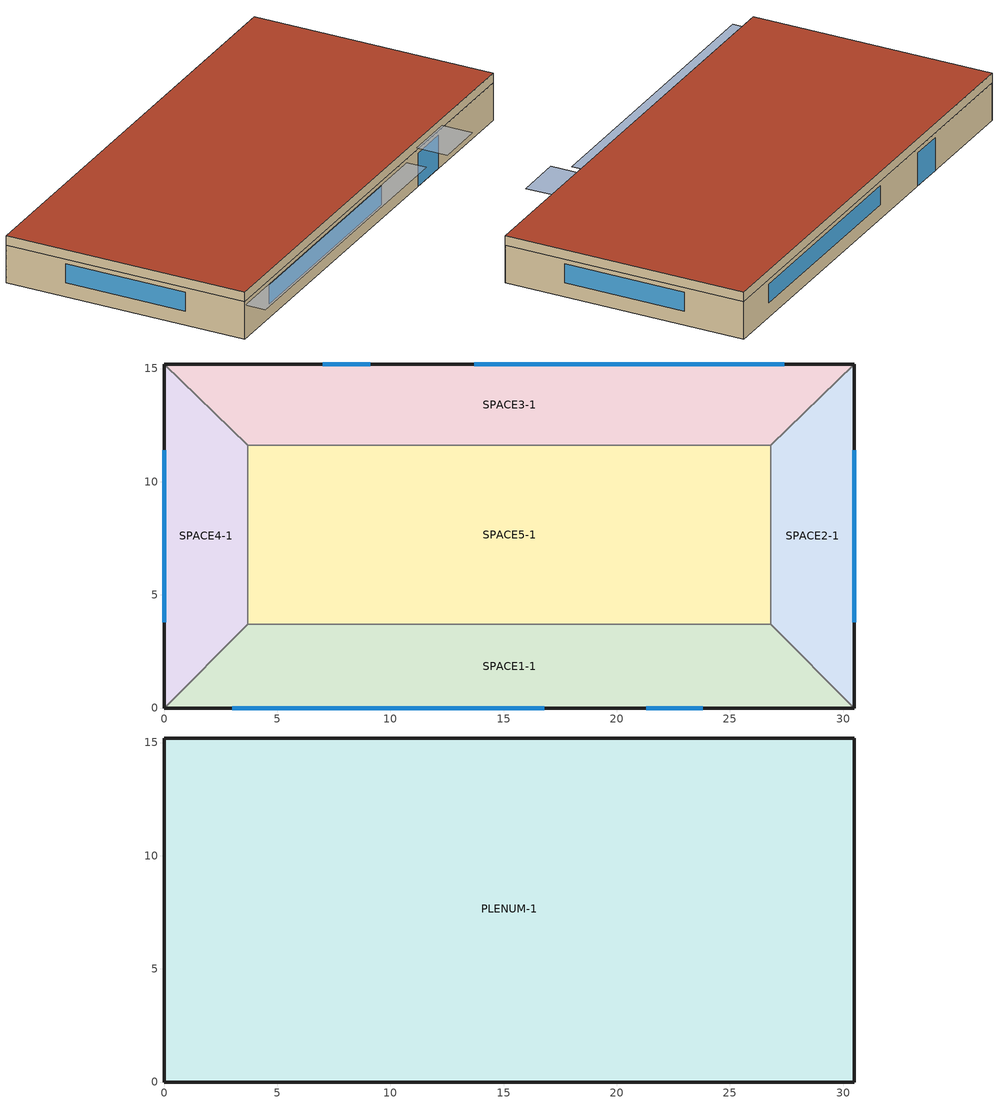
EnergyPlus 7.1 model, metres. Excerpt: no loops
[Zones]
SPACE1-1
 floor ground (FLOOR-SLAB-1): 26.8,3.7 30.5,0 0,0 3.7,3.7 z0
 wall outside (WALL-1): 0,0 30.5,0 z0:2.4
 wall to SPACE2-1 (INT-WALL-1): 30.5,0 26.8,3.7 z0:2.4
 wall to SPACE4-1 (INT-WALL-1): 3.7,3.7 0,0 z0:2.4
 wall to SPACE5-1 (INT-WALL-1): 26.8,3.7 3.7,3.7 z0:2.4
 window (Dbl Clr 3mm/13mm Air): 3,0 16.8,0 z0.9:2.1
 window (Sgl Grey 3mm): 21.3,0 23.8,0 z0:2.1
SPACE2-1
 floor ground (FLOOR-SLAB-1): 26.8,11.6 30.5,15.2 30.5,0 26.8,3.7 z0
 wall outside (WALL-1): 30.5,0 30.5,15.2 z0:2.4
 wall to SPACE3-1 (INT-WALL-1): 30.5,15.2 26.8,11.6 z0:2.4
 wall to SPACE5-1 (INT-WALL-1): 26.8,11.6 26.8,3.7 z0:2.4
 window (Dbl Clr 3mm/13mm Air): 30.5,3.8 30.5,11.4 z0.9:2.1
SPACE3-1
 floor ground (FLOOR-SLAB-1): 26.8,11.6 3.7,11.6 0,15.2 30.5,15.2 z0
 wall outside (WALL-1): 30.5,15.2 0,15.2 z0:2.4
 wall to SPACE4-1 (INT-WALL-1): 0,15.2 3.7,11.6 z0:2.4
 wall to SPACE5-1 (INT-WALL-1): 3.7,11.6 26.8,11.6 z0:2.4
 window (Dbl Clr 3mm/13mm Air): 27.4,15.2 13.7,15.2 z0.9:2.1
 window (Sgl Grey 3mm): 9.1,15.2 7,15.2 z0:2.1
SPACE4-1
 floor ground (FLOOR-SLAB-1): 3.7,3.7 0,0 0,15.2 3.7,11.6 z0
 wall outside (WALL-1): 0,15.2 0,0 z0:2.4
 wall to SPACE5-1 (INT-WALL-1): 3.7,3.7 3.7,11.6 z0:2.4
 window (Dbl Clr 3mm/13mm Air): 0,11.4 0,3.8 z0.9:2.1
SPACE5-1
 floor ground (FLOOR-SLAB-1): 26.8,11.6 26.8,3.7 3.7,3.7 3.7,11.6 z0
PLENUM-1
 floor to SPACE1-1 (CLNG-1): 26.8,3.7 30.5,0 0,0 3.7,3.7 z2.4
 floor to SPACE2-1 (CLNG-1): 26.8,11.6 30.5,15.2 30.5,0 26.8,3.7 z2.4
 floor to SPACE3-1 (CLNG-1): 26.8,11.6 3.7,11.6 0,15.2 30.5,15.2 z2.4
 floor to SPACE4-1 (CLNG-1): 3.7,3.7 0,0 0,15.2 3.7,11.6 z2.4
 floor to SPACE5-1 (CLNG-1): 26.8,11.6 26.8,3.7 3.7,3.7 3.7,11.6 z2.4
 wall outside (WALL-1): 0,0 30.5,0 30.5,15.2 0,15.2 0,0 z2.4:3
 roof outside (ROOF-1): 0,15.2 0,0 30.5,0 30.5,15.2 z3
shading: 0,-1.3 0,0 19.8,0 19.8,-1.3 z2.2; 21,-2 21,0 24.1,0 24.1,-2 z2.6
[Building]
Building: North Axis {deg}=30; Terrain=City; Loads Convergence Tolerance Value=0.04; Temperature Convergence Tolerance Value {deltaC}=0.4; Solar Distribution=FullExterior; Maximum Number of Warmup Days=25; Minimum Number of Warmup Days=6
[Site:Location]
CHICAGO_IL_USA TMY2-94846: Latitude {deg}=41.78; Longitude {deg}=-87.75; Time Zone {hr}=-6; Elevation {m}=190
[SizingPeriod:DesignDay] Day of Month=21; Humidity Condition Type=Wetbulb; Barometric Pressure {Pa}=99063; Rain Indicator=No; Snow Indicator=No; Daylight Saving Time Indicator=No; Solar Model Indicator=ASHRAEClearSky
Name | Month | Day Type | Maximum Dry-Bulb Temperature {C} | Daily Dry-Bulb Temperature Range {deltaC} | Wetbulb or DewPoint at Maximum Dry-Bulb {C} | Wind Speed {m/s} | Wind Direction {deg} | Sky Clearness
CHICAGO_IL_USA Annual Heating 99% Design Conditions DB | 1 | WinterDesignDay | -17.3 | 0 | -17.3 | 4.9 | 270 | 0
CHICAGO_IL_USA Annual Cooling 1% Design Conditions DB/MCWB | 7 | SummerDesignDay | 31.5 | 10.7 | 23 | 5.3 | 230 | 1
[Site:GroundTemperature:BuildingSurface]
20.03, 20.03, 20.13, 20.3, 20.43, 20.52, 20.62, 20.77, 20.78, 20.55, 20.44, 20.2
[Material] Thermal Absorptance=0.9
Name | Roughness | Thickness {m} | Conductivity {W/m-K} | Density {kg/m3} | Specific Heat {J/kg-K} | Solar Absorptance | Visible Absorptance
RG01 | Rough | 0.0127 | 1.442 | 881 | 1674 | 0.65 | 0.65
BR01 | VeryRough | 0.0095 | 0.162 | 1121 | 1464 | 0.7 | 0.7
IN46 | VeryRough | 0.0762 | 0.023 | 24 | 1590 | 0.5 | 0.5
WD01 | MediumSmooth | 0.0191 | 0.115 | 513 | 1381 | 0.78 | 0.78
PW03 | MediumSmooth | 0.0127 | 0.115 | 545 | 1213 | 0.78 | 0.78
IN02 | Rough | 0.0901 | 0.043 | 10 | 837 | 0.75 | 0.75
GP01 | MediumSmooth | 0.0127 | 0.16 | 801 | 837 | 0.75 | 0.75
GP02 | MediumSmooth | 0.0159 | 0.16 | 801 | 837 | 0.75 | 0.75
CC03 | MediumRough | 0.1016 | 1.31 | 2243 | 837 | 0.65 | 0.65
[Material:NoMass]
MAT-CLNG-1: Roughness=Rough; Thermal Resistance {m2-K/W}=0.652259; Thermal Absorptance=0.65; Solar Absorptance=0.65; Visible Absorptance=0.65
[Material:AirGap]
AL21: Thermal Resistance {m2-K/W}=0.157
[Construction]
ROOF-1: RG01, BR01, IN46, WD01
WALL-1: WD01, PW03, IN02, GP01
CLNG-1: MAT-CLNG-1
FLOOR-SLAB-1: CC03
INT-WALL-1: GP02, AL21, GP02
Dbl Clr 3mm/13mm Air: CLEAR 3MM, AIR 13MM, CLEAR 3MM
Sgl Grey 3mm: GREY 3MM
[WindowMaterial:Gas]
AIR 13MM: Gas Type=Air; Thickness {m}=0.0127
[WindowMaterial:Glazing] Optical Data Type=SpectralAverage; Thickness {m}=0.003; Infrared Transmittance at Normal Incidence=0; Front Side Infrared Hemispherical Emissivity=0.84; Back Side Infrared Hemispherical Emissivity=0.84; Conductivity {W/m-K}=0.9
Name | Solar Transmittance at Normal Incidence | Front Side Solar Reflectance at Normal Incidence | Back Side Solar Reflectance at Normal Incidence | Visible Transmittance at Normal Incidence | Front Side Visible Reflectance at Normal Incidence | Back Side Visible Reflectance at Normal Incidence
CLEAR 3MM | 0.837 | 0.075 | 0.075 | 0.898 | 0.081 | 0.081
GREY 3MM | 0.626 | 0.061 | 0.061 | 0.611 | 0.061 | 0.061
[Zone] Type=1; Multiplier=1
Name | Ceiling Height {m} | Volume {m3}
PLENUM-1 | 0.6096 | 283.2
SPACE1-1; SPACE3-1 | 2.4384 | 239.247
SPACE2-1; SPACE4-1 | 2.4384 | 103.311
SPACE5-1 | 2.4384 | 447.683
[ZoneInfiltration:DesignFlowRate] Schedule=INFIL-SCH; Design Flow Rate Calculation Method=flow/zone; Constant Term Coefficient=0; Temperature Term Coefficient=0; Velocity Term Coefficient=0.2237; Velocity Squared Term Coefficient=0
Name | Zone or ZoneList | Design Flow Rate {m3/s}
SPACE1-1 Infil 1 | SPACE1-1 | 0.032
SPACE2-1 Infil 1 | SPACE2-1 | 0.014
SPACE3-1 Infil 1 | SPACE3-1 | 0.032
SPACE4-1 Infil 1 | SPACE4-1 | 0.014
SPACE5-1 Infil 1 | SPACE5-1 | 0.062
[People] Number of People Schedule=OCCUPY-1; Number of People Calculation Method=people; Fraction Radiant=0.3; Activity Level Schedule=ActSchd
Name | Zone or ZoneList | Number of People
SPACE1-1 People 1 | SPACE1-1 | 11
SPACE2-1 People 1 | SPACE2-1 | 5
SPACE3-1 People 1 | SPACE3-1 | 11
SPACE4-1 People 1 | SPACE4-1 | 5
SPACE5-1 People 1 | SPACE5-1 | 20
[Lights] Schedule=LIGHTS-1; Design Level Calculation Method=LightingLevel; Return Air Fraction=0.2; Fraction Radiant=0.59; Fraction Visible=0.2; Fraction Replaceable=0
Name | Zone or ZoneList | Lighting Level {W}
SPACE1-1 Lights 1 | SPACE1-1 | 1584
SPACE2-1 Lights 1 | SPACE2-1 | 684
SPACE3-1 Lights 1 | SPACE3-1 | 1584
SPACE4-1 Lights 1 | SPACE4-1 | 684
SPACE5-1 Lights 1 | SPACE5-1 | 2964
[ElectricEquipment] Schedule=EQUIP-1; Design Level Calculation Method=EquipmentLevel; Fraction Latent=0; Fraction Radiant=0.3; Fraction Lost=0
Name | Zone or ZoneList | Design Level {W}
SPACE1-1 ElecEq 1 | SPACE1-1 | 1056
SPACE2-1 ElecEq 1 | SPACE2-1 | 456
SPACE3-1 ElecEq 1 | SPACE3-1 | 1056
SPACE4-1 ElecEq 1 | SPACE4-1 | 456
SPACE5-1 ElecEq 1 | SPACE5-1 | 1976
[AvailabilityManager:Scheduled]
VAV Sys 1 Avail: Schedule=FanAvailSched
[EnergyManagementSystem:Sensor]
Name | Output:Variable or Output:Meter Index Key | Output:Variable or Output:Meter
OA_Press | Environment | Outdoor Barometric Pressure
ATU_Avail_Sched | ReheatCoilAvailSched | Schedule Value
[EnergyManagementSystem:GlobalVariable]
Air_Mdot; Air_Tsp; Water_Mdot; Water_cp; Air_Tinlet; Water_Tinlet; Air_Winlet; Water_Mdot_Max; Coil_Eff; Water_MdotRequest; Air_Tout; Tot_Cool_Power; Air_Wout; Water_Tout
DeckAir_Tinlet; DeckAir_Winlet; Air_MdotOut; Air_MdotIn; TUAir_Tout; TUAir_Wout; DamperMin; Qdot_Req_toCoolSP; Qdot_Req_toHeatSP; AirSupMdotDesign; DamperPosition; HWCoil_Mdot_Max; HWCoil_Eff; HWCoil_Mdot; HWCoil_MdotRequest; HWCoil_heat_Power; HW_Tin; HW_Cp; HW_Tout; HW_MdotRequest; Zone_T; Zone_W; Space1ATU_DesignAirMdot; Space2ATU_DesignAirMdot; Space3ATU_DesignAirMdot; Space4ATU_DesignAirMdot; Space5ATU_DesignAirMdot; Zone_Tsp_Cool; Zone_Tsp_Heat
[Schedule:Compact]
OCCUPY-1: Through: 12/31, For: WeekDays SummerDesignDay CustomDay1 CustomDay2, Until: 8:00, 0, Until: 11:00, 1, Until: 12:00, 0.8, Until: 13:00, 0.4, Until: 14:00, 0.8, Until: 18:00, 1, Until: 19:00, 0.5, Until: 24:00, 0, For: Weekends WinterDesignDay Holiday, Until: 24:00, 0
LIGHTS-1: Through: 12/31, For: WeekDays SummerDesignDay CustomDay1 CustomDay2, Until: 8:00, 0.05, Until: 9:00, 0.9, Until: 10:00, 0.95, Until: 11:00, 1, Until: 12:00, 0.95, Until: 13:00, 0.8, Until: 14:00, 0.9, Until: 18:00, 1, Until: 19:00, 0.6, Until: 21:00, 0.2, Until: 24:00, 0.05, For: Weekends WinterDesignDay Holiday, Until: 24:00, 0.05
EQUIP-1: Through: 12/31, For: WeekDays SummerDesignDay CustomDay1 CustomDay2, Until: 8:00, 0.02, Until: 9:00, 0.4, Until: 14:00, 0.9, Until: 15:00, 0.8, Until: 16:00, 0.7, Until: 18:00, 0.5, Until: 20:00, 0.3, Until: 24:00, 0.02, For: Weekends WinterDesignDay Holiday, Until: 24:00, 0.2
INFIL-SCH: Through: 3/31, For: AllDays, Until: 24:00, 1, Through: 10/31, For: AllDays, Until: 24:00, 0, Through: 12/31, For: AllDays, Until: 24:00, 1
ActSchd: Through: 12/31, For: AllDays, Until: 24:00, 117.24
FanAvailSched; ReheatCoilAvailSched: Through: 3/31, For: AllDays, Until: 24:00, 1, Through: 9/30, For: WeekDays, Until: 6:00, 0, Until: 20:00, 1, Until: 24:00, 0, For: SummerDesignDay WinterDesignDay, Until: 24:00, 1, For: AllOtherDays, Until: 24:00, 0, Through: 12/31, For: AllDays, Until: 24:00, 1
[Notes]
EMSUserDefined5ZoneAirCooled.idf
Basic file description:  1 story building divided into 4 exterior and one interior conditioned zones and return plenum.
Highlights:              User Defined component models using Energy Management System
PlantComponent:UserDefined example of a constant COP chiller
Coil:UserDefined examples with chilled water and hot water coil systems that meet setpoint on leaving air node
AirTerminal:SingleDuct:UserDefined with VAV reheat air terminals that operate at full stop during heating (for zone mixing).
Simulation Location/Run: CHICAGO_IL_USA TMY2-94846, 2 design days, 2 run periods,
Run Control executes the run periods using the weather file
Location:                Chicago, IL
Design Days:             CHICAGO_IL_USA Annual Heating 99% Design Conditions DB, MaxDB= -17.3°C
CHICAGO_IL_USA Annual Cooling 1% Design Conditions, MaxDB=  31.5°C MCWB=  23.0°C
Run Period (Weather File): 1/1 through 12/31, CHICAGO_IL_USA TMY2-94846
Run Control:             Zone and System sizing with weather file run control (no design days run)
Building: Single floor rectangular building 100 ft x 50 ft. 5 zones - 4 exterior, 1 interior, zone height 8 feet.
Exterior zone depth is 12 feet. There is a 2 foot high return plenum: the overall building height is
10 feet. There are windows on all 4 facades; the south and north facades have glass doors.
The south facing glass is shaded by overhangs. The walls are woodshingle over plywood, R11 insulation,
and gypboard. The roof is a gravel built up roof with R-3 mineral board insulation and plywood sheathing.
The windows are of various single and double pane construction with 3mm and 6mm glass and either 6mm or
13mm argon or air gap.  The window to wall ratio is approxomately 0.29.
The south wall and door have overhangs.
The building is oriented 30 degrees east of north.
Floor Area:        463.6 m2 (5000 ft2)
Number of Stories: 1
Zone Description Details:
Internal gains description:     lighting is 1.5 watts/ft2, office equip is 1.0 watts/ft2. There is 1 occupant
per 100 ft2 of floor area. The infiltration is 0.25 air changes per hour.
Interzone Surfaces:             6 interzone surfaces (see diagram)
Internal Mass:                  None
Windows:                        4 ea.: 1) Double pane clear, 3mm glass, 13mm air gap
2) Double pane clear, 3mm glass, 13mm argon gap
3) Double pane clear, 6mm glass, 6mm air gap
4) Double pane lowE,  6mm lowE glass outside, 6mm air gap, 6mm clear glass
Doors:                          2 ea.:    Single pane grey,  3mm glass
Detached Shading:               None
Daylight:                       None
Natural Ventilation:            None
Compact Schedules:              Yes
HVAC:                           Standard VAV system with outside air, hot water reheat coils,
central chilled water cooling coil. Central Plant is single hot water
boiler, electric compression chiller with air cooled condenser.
All equipment is autosized. HW and ChW coils are used in the outside air
stream to precondition the outside air.
Zonal Equipment:                AirTerminal:SingleDuct:UserDefined
Central Air Handling Equipment: Yes
System Equipment Autosize:      Yes
Purchased Cooling:              None
Purchased Heating:              None
Coils:                          Coil:UserDefined, for both heating and cooling coils
Pumps:                          Pump:VariableSpeed
Boilers:                        Boiler:HotWater
Chillers:                       PlantComponent:UserDefined used for a constant COP chiller
Standard Reports:               None
Timestep or Hourly Variables:   Hourly
Time bins Report:               None
HTML Report:                    None
Environmental Emissions:        None
Utility Tariffs:                None
